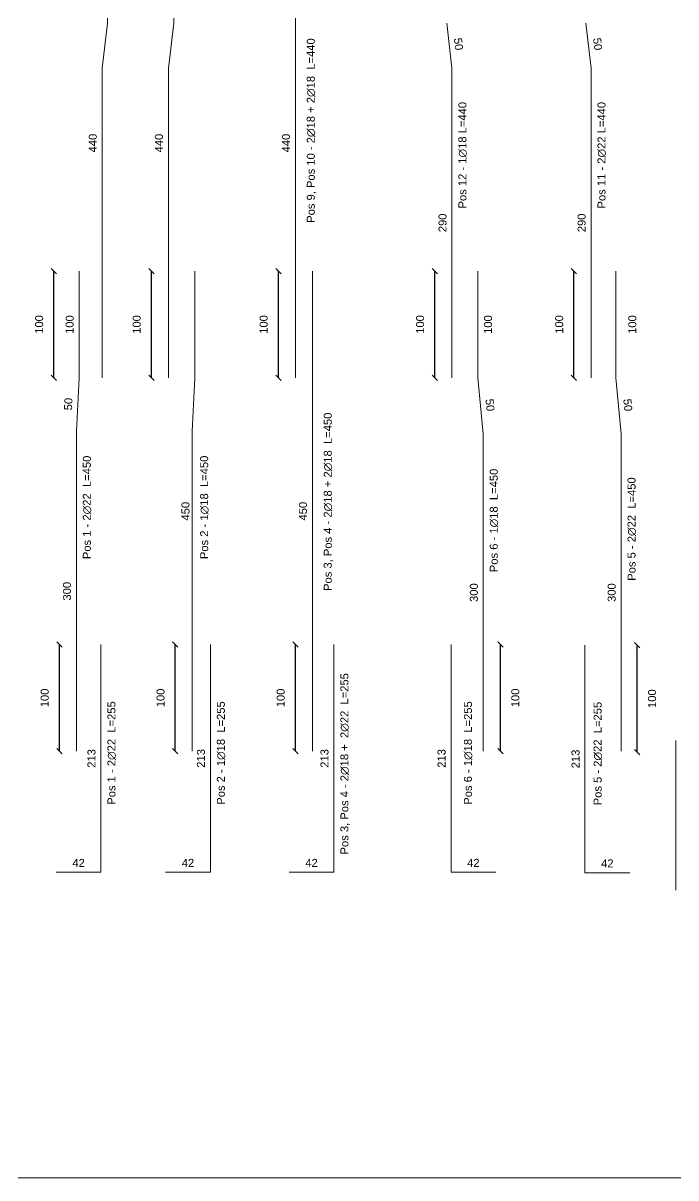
# Model space of a CAD drawing. Header units: millimetres. Extents: x -455371 to 117772, y -78417 to 116564.
# Drawn here: x -310268 to -304144, y 47891 to 58713 of the extents above; entities that cross this region are included whole.
import ezdxf

# ---------------------------------------------------------------- set-up
doc = ezdxf.new("R2010")
doc.units = ezdxf.units.MM
doc.linetypes.add('ACAD_ISO02W100', pattern=[15, 12, -3])
doc.layers.get('0').update_dxf_attribs({"color": 255})
for name, color, linetype, lineweight in [('armature', 5, 'Continuous', 18), ('quote', 5, 'Continuous', 15), ('Scritte', 7, 'Continuous', 15), ('tratteggio 1 a 50', 230, 'ACAD_ISO02W100', 15)]:
    doc.layers.add(name, color=color, linetype=linetype, lineweight=lineweight)
doc.styles.get("Standard").update_dxf_attribs({"font": 'arial.ttf'})
doc.dimstyles.new('per distinte 1 a 50', dxfattribs={"dimtxt": 75, "dimasz": 150, "dimexe": 0.18, "dimexo": 250, "dimgap": 50, "dimtad": 1, "dimdec": 0, "dimlfac": 0.1, "dimzin": 0, "dimdsep": 46, "dimtxsty": 'Standard', "dimblk": 'NONE', "dimcen": 0, "dimse1": 1, "dimse2": 1, "dimsd1": 1, "dimsd2": 1, "dimadec": 0, "dimazin": 0, "dimtfac": 1, "dimtdec": 0, "dimtix": 1, "dimtofl": 0, "dimtmove": 0, "dimatfit": 3, "dimldrblk": 'NONE', "dimfxl": 250, "dimfxlon": 1, "dimtolj": 1, "dimtzin": 0, "dimarcsym": 2})
doc.dimstyles.new('scala1 a 50', dxfattribs={"dimtxt": 75, "dimasz": 50, "dimexe": 0.18, "dimexo": 250, "dimgap": 100, "dimtad": 2, "dimdec": 0, "dimlfac": 0.1, "dimzin": 0, "dimdsep": 46, "dimtxsty": 'Standard', "dimblk": 'OBLIQUE', "dimcen": -100, "dimadec": 0, "dimazin": 0, "dimtfac": 1, "dimtdec": 0, "dimtofl": 0, "dimtmove": 0, "dimatfit": 3, "dimfxl": 250, "dimfxlon": 1, "dimtolj": 1, "dimtzin": 0, "dimarcsym": 0})

# ---------------------------------------------------------------- blocks, each defined once
blk = doc.blocks.new('*D2345')
at = {"layer": 'Defpoints', "color": 0, "transparency": 16777216}
for p in [(-309537, 52889), (-309537, 50756), (-309537, 50756)]:
    blk.add_point(p, dxfattribs=at)
at = {"layer": 'quote', "color": 0, "transparency": 16777216, "insert": (-309626, 51822), "char_height": 75, "attachment_point": 5, "rotation": 90}
blk.add_mtext('\\A1;213', dxfattribs=at)
blk = doc.blocks.new('_None')
blk = doc.blocks.new('*D2346')
at = {"layer": 'Defpoints', "color": 0, "transparency": 16777216}
for p in [(-309957, 50756), (-309537, 50756), (-309537, 50756)]:
    blk.add_point(p, dxfattribs=at)
at = {"layer": 'quote', "color": 0, "transparency": 16777216, "insert": (-309747, 50843), "char_height": 75, "attachment_point": 5}
blk.add_mtext('\\A1;42', dxfattribs=at)
blk = doc.blocks.new('*D2347')
at = {"layer": 'Defpoints', "color": 0, "transparency": 16777216}
for p in [(-306254, 50756), (-306254, 50756), (-305834, 50756)]:
    blk.add_point(p, dxfattribs=at)
at = {"layer": 'quote', "color": 0, "transparency": 16777216, "insert": (-306044, 50843), "char_height": 75, "attachment_point": 5}
blk.add_mtext('\\A1;42', dxfattribs=at)
blk = doc.blocks.new('*D2323')
at = {"layer": 'Defpoints', "color": 0, "transparency": 16777216}
for p in [(-305951, 54864), (-305952, 51889), (-305951, 51889)]:
    blk.add_point(p, dxfattribs=at)
at = {"layer": 'quote', "color": 0, "transparency": 16777216, "insert": (-306039, 53376), "char_height": 75, "attachment_point": 5, "rotation": 90}
blk.add_mtext('\\A1;300', dxfattribs=at)
blk = doc.blocks.new('*D2324')
at = {"layer": 'Defpoints', "color": 0, "transparency": 16777216}
for p in [(-309768, 54889), (-309768, 51889), (-309768, 51889)]:
    blk.add_point(p, dxfattribs=at)
at = {"layer": 'quote', "color": 0, "transparency": 16777216, "insert": (-309856, 53389), "char_height": 75, "attachment_point": 5, "rotation": 90}
blk.add_mtext('\\A1;300', dxfattribs=at)
blk = doc.blocks.new('*D2348')
at = {"layer": 'Defpoints', "color": 0, "transparency": 16777216}
for p in [(-306002, 55387), (-306002, 55387), (-305951, 54864)]:
    blk.add_point(p, dxfattribs=at)
at = {"layer": 'quote', "color": 0, "transparency": 16777216, "insert": (-305888, 55134), "char_height": 75, "attachment_point": 5, "rotation": 275.5541}
blk.add_mtext('\\A1;50', dxfattribs=at)
blk = doc.blocks.new('*D2325')
at = {"layer": 'Defpoints', "color": 0, "transparency": 16777216}
for p in [(-306002, 56389), (-305818, 56389), (-306002, 55387)]:
    blk.add_point(p, dxfattribs=at)
at = {"layer": 'quote', "color": 0, "transparency": 16777216, "insert": (-305906, 55888), "char_height": 75, "attachment_point": 5, "rotation": 90}
blk.add_mtext('\\A1;100', dxfattribs=at)
blk = doc.blocks.new('*D2326')
at = {"layer": 'Defpoints', "color": 0, "transparency": 16777216}
for p in [(-309525, 59789), (-309525, 55389), (-309525, 55389)]:
    blk.add_point(p, dxfattribs=at)
at = {"layer": 'quote', "color": 0, "transparency": 16777216, "insert": (-309614, 57589), "char_height": 75, "attachment_point": 5, "rotation": 90}
blk.add_mtext('\\A1;440', dxfattribs=at)
blk = doc.blocks.new('*D2327')
at = {"layer": 'Defpoints', "color": 0, "transparency": 16777216}
for p in [(-306245, 58293), (-306245, 55389), (-306245, 55389)]:
    blk.add_point(p, dxfattribs=at)
at = {"layer": 'quote', "color": 0, "transparency": 16777216, "insert": (-306333, 56841), "char_height": 75, "attachment_point": 5, "rotation": 90}
blk.add_mtext('\\A1;290', dxfattribs=at)
blk = doc.blocks.new('*D2349')
at = {"layer": 'Defpoints', "color": 0, "transparency": 16777216}
for p in [(-306295, 58722), (-306295, 58722), (-306245, 58293)]:
    blk.add_point(p, dxfattribs=at)
at = {"layer": 'quote', "color": 0, "transparency": 16777216, "insert": (-306183, 58517), "char_height": 75, "attachment_point": 5, "rotation": 276.6072}
blk.add_mtext('\\A1;50', dxfattribs=at)
blk = doc.blocks.new('*D2299')
at = {"layer": 'Defpoints', "color": 0, "transparency": 16777216}
for p in [(-308656, 56389), (-308681, 51889), (-308656, 51889)]:
    blk.add_point(p, dxfattribs=at)
at = {"layer": 'quote', "color": 0, "transparency": 16777216, "insert": (-308744, 54139), "char_height": 75, "attachment_point": 5, "rotation": 90}
blk.add_mtext('\\A1;450', dxfattribs=at)
blk = doc.blocks.new('*D2300')
at = {"layer": 'Defpoints', "color": 0, "transparency": 16777216}
for p in [(-307554, 56389), (-307554, 51889), (-307554, 51889)]:
    blk.add_point(p, dxfattribs=at)
at = {"layer": 'quote', "color": 0, "transparency": 16777216, "insert": (-307642, 54139), "char_height": 75, "attachment_point": 5, "rotation": 90}
blk.add_mtext('\\A1;450', dxfattribs=at)
blk = doc.blocks.new('*D2354')
at = {"layer": 'Defpoints', "color": 0, "transparency": 16777216}
for p in [(-308511, 52889), (-308511, 50756), (-308511, 50756)]:
    blk.add_point(p, dxfattribs=at)
at = {"layer": 'quote', "color": 0, "transparency": 16777216, "insert": (-308599, 51822), "char_height": 75, "attachment_point": 5, "rotation": 90}
blk.add_mtext('\\A1;213', dxfattribs=at)
blk = doc.blocks.new('*D2355')
at = {"layer": 'Defpoints', "color": 0, "transparency": 16777216}
for p in [(-308931, 50756), (-308511, 50756), (-308511, 50756)]:
    blk.add_point(p, dxfattribs=at)
at = {"layer": 'quote', "color": 0, "transparency": 16777216, "insert": (-308721, 50843), "char_height": 75, "attachment_point": 5}
blk.add_mtext('\\A1;42', dxfattribs=at)
blk = doc.blocks.new('*D2356')
at = {"layer": 'Defpoints', "color": 0, "transparency": 16777216}
for p in [(-307352, 52889), (-307352, 50756), (-307352, 50756)]:
    blk.add_point(p, dxfattribs=at)
at = {"layer": 'quote', "color": 0, "transparency": 16777216, "insert": (-307440, 51822), "char_height": 75, "attachment_point": 5, "rotation": 90}
blk.add_mtext('\\A1;213', dxfattribs=at)
blk = doc.blocks.new('*D2357')
at = {"layer": 'Defpoints', "color": 0, "transparency": 16777216}
for p in [(-307772, 50756), (-307352, 50756), (-307352, 50756)]:
    blk.add_point(p, dxfattribs=at)
at = {"layer": 'quote', "color": 0, "transparency": 16777216, "insert": (-307562, 50843), "char_height": 75, "attachment_point": 5}
blk.add_mtext('\\A1;42', dxfattribs=at)
blk = doc.blocks.new('*D2301')
at = {"layer": 'Defpoints', "color": 0, "transparency": 16777216}
for p in [(-306254, 52889), (-306254, 50756), (-306254, 50756)]:
    blk.add_point(p, dxfattribs=at)
at = {"layer": 'quote', "color": 0, "transparency": 16777216, "insert": (-306342, 51822), "char_height": 75, "attachment_point": 5, "rotation": 90}
blk.add_mtext('\\A1;213', dxfattribs=at)
blk = doc.blocks.new('*D2302')
at = {"layer": 'Defpoints', "color": 0, "transparency": 16777216}
for p in [(-304658, 54864), (-304659, 51889), (-304658, 51889)]:
    blk.add_point(p, dxfattribs=at)
at = {"layer": 'quote', "color": 0, "transparency": 16777216, "insert": (-304746, 53376), "char_height": 75, "attachment_point": 5, "rotation": 90}
blk.add_mtext('\\A1;300', dxfattribs=at)
blk = doc.blocks.new('*D2358')
at = {"layer": 'Defpoints', "color": 0, "transparency": 16777216}
for p in [(-304709, 55387), (-304709, 55387), (-304658, 54864)]:
    blk.add_point(p, dxfattribs=at)
at = {"layer": 'quote', "color": 0, "transparency": 16777216, "insert": (-304595, 55134), "char_height": 75, "attachment_point": 5, "rotation": 275.5541}
blk.add_mtext('\\A1;50', dxfattribs=at)
blk = doc.blocks.new('*D2303')
at = {"layer": 'Defpoints', "color": 0, "transparency": 16777216}
for p in [(-304709, 56389), (-304463, 56389), (-304709, 55387)]:
    blk.add_point(p, dxfattribs=at)
at = {"layer": 'quote', "color": 0, "transparency": 16777216, "insert": (-304552, 55888), "char_height": 75, "attachment_point": 5, "rotation": 90}
blk.add_mtext('\\A1;100', dxfattribs=at)
blk = doc.blocks.new('*D2304')
at = {"layer": 'Defpoints', "color": 0, "transparency": 16777216}
for p in [(-304940, 58293), (-304940, 55389), (-304940, 55389)]:
    blk.add_point(p, dxfattribs=at)
at = {"layer": 'quote', "color": 0, "transparency": 16777216, "insert": (-305028, 56841), "char_height": 75, "attachment_point": 5, "rotation": 90}
blk.add_mtext('\\A1;290', dxfattribs=at)
blk = doc.blocks.new('*D2359')
at = {"layer": 'Defpoints', "color": 0, "transparency": 16777216}
for p in [(-304990, 58722), (-304990, 58722), (-304940, 58293)]:
    blk.add_point(p, dxfattribs=at)
at = {"layer": 'quote', "color": 0, "transparency": 16777216, "insert": (-304878, 58517), "char_height": 75, "attachment_point": 5, "rotation": 276.6072}
blk.add_mtext('\\A1;50', dxfattribs=at)
blk = doc.blocks.new('_Oblique')
at = {"color": 0, "linetype": 'ByBlock', "lineweight": -2}
blk.add_line((-0.5, -0.5), (0.5, 0.5), dxfattribs=at)
blk = doc.blocks.new('*D2307')
at = {"layer": 'Defpoints', "color": 0, "transparency": 16777216}
for p in [(-308840, 52889), (-308681, 52889), (-308681, 51889)]:
    blk.add_point(p, dxfattribs=at)
at = {"layer": 'quote', "color": 0, "lineweight": -2, "transparency": 16777216}
for p, q in [((-308840, 52889), (-308840, 52889)), ((-308840, 51889), (-308840, 52889)), ((-308840, 51889), (-308840, 51889))]:
    blk.add_line(p, q, dxfattribs=at)
at = {"layer": 'quote', "color": 0, "lineweight": -2, "transparency": 16777216, "xscale": 50, "yscale": 50, "zscale": 50}
for p, rotation in [((-308840, 52889), 90), ((-308840, 51889), 270)]:
    blk.add_blockref('_Oblique', p, dxfattribs=dict(at, rotation=rotation))
at = {"layer": 'quote', "color": 0, "transparency": 16777216, "insert": (-308978, 52389), "char_height": 75, "attachment_point": 5, "rotation": 90}
blk.add_mtext('\\A1;100', dxfattribs=at)
blk = doc.blocks.new('*D2308')
at = {"layer": 'Defpoints', "color": 0, "transparency": 16777216}
for p in [(-307712, 52889), (-307554, 52889), (-307554, 51889)]:
    blk.add_point(p, dxfattribs=at)
at = {"layer": 'quote', "color": 0, "lineweight": -2, "transparency": 16777216}
for p, q in [((-307712, 52889), (-307713, 52889)), ((-307712, 51889), (-307712, 52889)), ((-307712, 51889), (-307713, 51889))]:
    blk.add_line(p, q, dxfattribs=at)
at = {"layer": 'quote', "color": 0, "lineweight": -2, "transparency": 16777216, "xscale": 50, "yscale": 50, "zscale": 50}
for p, rotation in [((-307712, 52889), 90), ((-307712, 51889), 270)]:
    blk.add_blockref('_Oblique', p, dxfattribs=dict(at, rotation=rotation))
at = {"layer": 'quote', "color": 0, "transparency": 16777216, "insert": (-307851, 52389), "char_height": 75, "attachment_point": 5, "rotation": 90}
blk.add_mtext('\\A1;100', dxfattribs=at)
blk = doc.blocks.new('*D2309')
at = {"layer": 'Defpoints', "color": 0, "transparency": 16777216}
for p in [(-305951, 52889), (-305788, 52889), (-305951, 51889)]:
    blk.add_point(p, dxfattribs=at)
at = {"layer": 'quote', "color": 0, "lineweight": -2, "transparency": 16777216}
for p, q in [((-305788, 52889), (-305788, 52889)), ((-305788, 51889), (-305788, 52889)), ((-305788, 51889), (-305788, 51889))]:
    blk.add_line(p, q, dxfattribs=at)
at = {"layer": 'quote', "color": 0, "lineweight": -2, "transparency": 16777216, "xscale": 50, "yscale": 50, "zscale": 50}
for p, rotation in [((-305788, 52889), 90), ((-305788, 51889), 270)]:
    blk.add_blockref('_Oblique', p, dxfattribs=dict(at, rotation=rotation))
at = {"layer": 'quote', "color": 0, "transparency": 16777216, "insert": (-305650, 52389), "char_height": 75, "attachment_point": 5, "rotation": 90}
blk.add_mtext('\\A1;100', dxfattribs=at)
blk = doc.blocks.new('*D2312')
at = {"layer": 'Defpoints', "color": 0, "transparency": 16777216}
for p in [(-308904, 59789), (-308904, 55389), (-308904, 55389)]:
    blk.add_point(p, dxfattribs=at)
at = {"layer": 'quote', "color": 0, "transparency": 16777216, "insert": (-308993, 57589), "char_height": 75, "attachment_point": 5, "rotation": 90}
blk.add_mtext('\\A1;440', dxfattribs=at)
blk = doc.blocks.new('*D2313')
at = {"layer": 'Defpoints', "color": 0, "transparency": 16777216}
for p in [(-309979, 56389), (-309768, 56389), (-309743, 55389)]:
    blk.add_point(p, dxfattribs=at)
at = {"layer": 'quote', "color": 0, "lineweight": -2, "transparency": 16777216}
for p, q in [((-309979, 56389), (-309979, 56389)), ((-309979, 55389), (-309979, 56389)), ((-309979, 55389), (-309979, 55389))]:
    blk.add_line(p, q, dxfattribs=at)
at = {"layer": 'quote', "color": 0, "lineweight": -2, "transparency": 16777216, "xscale": 50, "yscale": 50, "zscale": 50}
for p, rotation in [((-309979, 56389), 90), ((-309979, 55389), 270)]:
    blk.add_blockref('_Oblique', p, dxfattribs=dict(at, rotation=rotation))
at = {"layer": 'quote', "color": 0, "transparency": 16777216, "insert": (-310117, 55889), "char_height": 75, "attachment_point": 5, "rotation": 90}
blk.add_mtext('\\A1;100', dxfattribs=at)
blk = doc.blocks.new('*D2314')
at = {"layer": 'Defpoints', "color": 0, "transparency": 16777216}
for p in [(-307713, 59789), (-307713, 55389), (-307713, 55389)]:
    blk.add_point(p, dxfattribs=at)
at = {"layer": 'quote', "color": 0, "transparency": 16777216, "insert": (-307801, 57589), "char_height": 75, "attachment_point": 5, "rotation": 90}
blk.add_mtext('\\A1;440', dxfattribs=at)
blk = doc.blocks.new('*D2315')
at = {"layer": 'Defpoints', "color": 0, "transparency": 16777216}
for p in [(-309064, 56389), (-308904, 56389), (-308904, 55389)]:
    blk.add_point(p, dxfattribs=at)
at = {"layer": 'quote', "color": 0, "lineweight": -2, "transparency": 16777216}
for p, q in [((-309064, 56389), (-309064, 56389)), ((-309064, 55389), (-309064, 56389)), ((-309064, 55389), (-309064, 55389))]:
    blk.add_line(p, q, dxfattribs=at)
at = {"layer": 'quote', "color": 0, "lineweight": -2, "transparency": 16777216, "xscale": 50, "yscale": 50, "zscale": 50}
for p, rotation in [((-309064, 56389), 90), ((-309064, 55389), 270)]:
    blk.add_blockref('_Oblique', p, dxfattribs=dict(at, rotation=rotation))
at = {"layer": 'quote', "color": 0, "transparency": 16777216, "insert": (-309202, 55889), "char_height": 75, "attachment_point": 5, "rotation": 90}
blk.add_mtext('\\A1;100', dxfattribs=at)
blk = doc.blocks.new('*D2316')
at = {"layer": 'Defpoints', "color": 0, "transparency": 16777216}
for p in [(-307873, 56389), (-307713, 56389), (-307713, 55389)]:
    blk.add_point(p, dxfattribs=at)
at = {"layer": 'quote', "color": 0, "lineweight": -2, "transparency": 16777216}
for p, q in [((-307873, 56389), (-307873, 56389)), ((-307873, 55389), (-307873, 56389)), ((-307873, 55389), (-307873, 55389))]:
    blk.add_line(p, q, dxfattribs=at)
at = {"layer": 'quote', "color": 0, "lineweight": -2, "transparency": 16777216, "xscale": 50, "yscale": 50, "zscale": 50}
for p, rotation in [((-307873, 56389), 90), ((-307873, 55389), 270)]:
    blk.add_blockref('_Oblique', p, dxfattribs=dict(at, rotation=rotation))
at = {"layer": 'quote', "color": 0, "transparency": 16777216, "insert": (-308011, 55889), "char_height": 75, "attachment_point": 5, "rotation": 90}
blk.add_mtext('\\A1;100', dxfattribs=at)
blk = doc.blocks.new('*D2317')
at = {"layer": 'Defpoints', "color": 0, "transparency": 16777216}
for p in [(-306405, 56389), (-306245, 56389), (-306245, 55389)]:
    blk.add_point(p, dxfattribs=at)
at = {"layer": 'quote', "color": 0, "lineweight": -2, "transparency": 16777216}
for p, q in [((-306405, 56389), (-306405, 56389)), ((-306405, 55389), (-306405, 56389)), ((-306405, 55389), (-306405, 55389))]:
    blk.add_line(p, q, dxfattribs=at)
at = {"layer": 'quote', "color": 0, "lineweight": -2, "transparency": 16777216, "xscale": 50, "yscale": 50, "zscale": 50}
for p, rotation in [((-306405, 56389), 90), ((-306405, 55389), 270)]:
    blk.add_blockref('_Oblique', p, dxfattribs=dict(at, rotation=rotation))
at = {"layer": 'quote', "color": 0, "transparency": 16777216, "insert": (-306543, 55889), "char_height": 75, "attachment_point": 5, "rotation": 90}
blk.add_mtext('\\A1;100', dxfattribs=at)
blk = doc.blocks.new('*D2318')
at = {"layer": 'Defpoints', "color": 0, "transparency": 16777216}
for p in [(-305100, 56389), (-304940, 56389), (-304940, 55389)]:
    blk.add_point(p, dxfattribs=at)
at = {"layer": 'quote', "color": 0, "lineweight": -2, "transparency": 16777216}
for p, q in [((-305100, 56389), (-305100, 56389)), ((-305100, 55389), (-305100, 56389)), ((-305100, 55389), (-305100, 55389))]:
    blk.add_line(p, q, dxfattribs=at)
at = {"layer": 'quote', "color": 0, "lineweight": -2, "transparency": 16777216, "xscale": 50, "yscale": 50, "zscale": 50}
for p, rotation in [((-305100, 56389), 90), ((-305100, 55389), 270)]:
    blk.add_blockref('_Oblique', p, dxfattribs=dict(at, rotation=rotation))
at = {"layer": 'quote', "color": 0, "transparency": 16777216, "insert": (-305238, 55889), "char_height": 75, "attachment_point": 5, "rotation": 90}
blk.add_mtext('\\A1;100', dxfattribs=at)
blk = doc.blocks.new('*D2364')
at = {"layer": 'Defpoints', "color": 0, "transparency": 16777216}
for p in [(-304997, 50750), (-304997, 50750), (-304577, 50750)]:
    blk.add_point(p, dxfattribs=at)
at = {"layer": 'quote', "color": 0, "transparency": 16777216, "insert": (-304787, 50838), "char_height": 75, "attachment_point": 5}
blk.add_mtext('\\A1;42', dxfattribs=at)
blk = doc.blocks.new('*D2341')
at = {"layer": 'Defpoints', "color": 0, "transparency": 16777216}
for p in [(-304997, 52883), (-304997, 50750), (-304997, 50750)]:
    blk.add_point(p, dxfattribs=at)
at = {"layer": 'quote', "color": 0, "transparency": 16777216, "insert": (-305085, 51817), "char_height": 75, "attachment_point": 5, "rotation": 90}
blk.add_mtext('\\A1;213', dxfattribs=at)
blk = doc.blocks.new('*D2342')
at = {"layer": 'Defpoints', "color": 0, "transparency": 16777216}
for p in [(-304658, 52882), (-304506, 52882), (-304658, 51882)]:
    blk.add_point(p, dxfattribs=at)
at = {"layer": 'quote', "color": 0, "lineweight": -2, "transparency": 16777216}
for p, q in [((-304506, 52882), (-304506, 52882)), ((-304506, 51882), (-304506, 52882)), ((-304506, 51882), (-304506, 51882))]:
    blk.add_line(p, q, dxfattribs=at)
at = {"layer": 'quote', "color": 0, "lineweight": -2, "transparency": 16777216, "xscale": 50, "yscale": 50, "zscale": 50}
for p, rotation in [((-304506, 52882), 90), ((-304506, 51882), 270)]:
    blk.add_blockref('_Oblique', p, dxfattribs=dict(at, rotation=rotation))
at = {"layer": 'quote', "color": 0, "transparency": 16777216, "insert": (-304367, 52382), "char_height": 75, "attachment_point": 5, "rotation": 90}
blk.add_mtext('\\A1;100', dxfattribs=at)
blk = doc.blocks.new('*D2365')
at = {"layer": 'Defpoints', "color": 0, "transparency": 16777216}
for p in [(-309743, 55389), (-309743, 55389), (-309768, 54889)]:
    blk.add_point(p, dxfattribs=at)
at = {"layer": 'quote', "color": 0, "transparency": 16777216, "insert": (-309844, 55143), "char_height": 75, "attachment_point": 5, "rotation": 87.1376}
blk.add_mtext('\\A1;50', dxfattribs=at)
blk = doc.blocks.new('*D2343')
at = {"layer": 'Defpoints', "color": 0, "transparency": 16777216}
for p in [(-309743, 56389), (-309743, 56389), (-309743, 55387)]:
    blk.add_point(p, dxfattribs=at)
at = {"layer": 'quote', "color": 0, "transparency": 16777216, "insert": (-309831, 55888), "char_height": 75, "attachment_point": 5, "rotation": 90}
blk.add_mtext('\\A1;100', dxfattribs=at)
blk = doc.blocks.new('*D2344')
at = {"layer": 'Defpoints', "color": 0, "transparency": 16777216}
for p in [(-309927, 52889), (-309768, 52889), (-309768, 51889)]:
    blk.add_point(p, dxfattribs=at)
at = {"layer": 'quote', "color": 0, "lineweight": -2, "transparency": 16777216}
for p, q in [((-309927, 52889), (-309927, 52889)), ((-309927, 51889), (-309927, 52889)), ((-309927, 51889), (-309927, 51889))]:
    blk.add_line(p, q, dxfattribs=at)
at = {"layer": 'quote', "color": 0, "lineweight": -2, "transparency": 16777216, "xscale": 50, "yscale": 50, "zscale": 50}
for p, rotation in [((-309927, 52889), 90), ((-309927, 51889), 270)]:
    blk.add_blockref('_Oblique', p, dxfattribs=dict(at, rotation=rotation))
at = {"layer": 'quote', "color": 0, "transparency": 16777216, "insert": (-310065, 52389), "char_height": 75, "attachment_point": 5, "rotation": 90}
blk.add_mtext('\\A1;100', dxfattribs=at)

msp = doc.modelspace()

# ---------------------------------------------------------------- linework, layer by layer
at = {"layer": 'armature'}
for p, q in [((-306245, 58292.6), (-306294.3, 58713.5)), ((-304940, 58292.6), (-304989.2, 58713.5)), ((-306244.7, 56638.5), (-306244.7, 58285.5)), ((-304939.6, 56638.5), (-304939.6, 58285.5)), ((-307553.8, 56388.5), (-307553.8, 51888.5)), ((-306001.6, 55387.5), (-306001.6, 56388.5)), ((-304708.6, 55387.5), (-304708.6, 56388.5)), ((-306001.6, 55387.5), (-305950.6, 54863.5)), ((-304708.6, 55387.5), (-304657.7, 54863.5)), ((-305950.6, 54863.5), (-305951.6, 51888.5)), ((-304657.7, 54863.5), (-304658.7, 51888.5)), ((-309537.2, 50755.5), (-309537.2, 52888.5)), ((-308510.9, 50755.5), (-308510.9, 52888.5)), ((-307351.9, 50755.5), (-307351.9, 52888.5)), ((-306253.7, 50755.5), (-306253.7, 52888.5)), ((-304997.1, 50750.2), (-304997.1, 52883.2))]:
    msp.add_line(p, q, dxfattribs=at)
for points in [[(-309475.6, 59788.5), (-309476.1, 58713.5), (-309525.3, 58292.6), (-309525.3, 55388.5)], [(-308854.7, 59788.5), (-308855.1, 58713.5), (-308904.4, 58292.6), (-308904.4, 55388.5)], [(-307712.8, 59788.5), (-307712.8, 55388.5)], [(-306245, 58292.6), (-306245, 55388.5)], [(-304940, 58292.6), (-304940, 55388.5)], [(-309768.1, 51888.5), (-309768.1, 54888.5), (-309743.1, 55388.5), (-309743.1, 56388.5)], [(-308680.9, 51888.5), (-308680.9, 54888.5), (-308655.9, 55388.5), (-308655.9, 56388.5)], [(-309537.2, 50755.5), (-309957.2, 50755.5)], [(-308510.9, 50755.5), (-308930.9, 50755.5)], [(-307351.9, 50755.5), (-307771.9, 50755.5)], [(-306253.7, 50755.5), (-305833.7, 50755.5)], [(-304997.1, 50750.2), (-304577.1, 50750.2)]]:
    msp.add_lwpolyline(points, dxfattribs=at)
at = {"layer": 'quote'}
msp.add_lwpolyline([(-348520.9, 70223.3), (-296872.7, 70223.3), (-296872.7, 47890.5), (-348520.9, 47890.5)], close=True, dxfattribs=at)
at = {"layer": 'tratteggio 1 a 50'}
msp.add_lwpolyline([(-304143.7, 51988.5), (-304143.7, 50588.5)], dxfattribs=at)

# ---------------------------------------------------------------- texts
at = {"layer": 'Scritte', "char_height": 75, "rotation": 90}
for s, width, heights, insert, attachment_point in [('Pos 9, Pos 10 - 2∅18 + 2∅18  L=440', 1872.833, [92.6], (-307517.7, 56841.6), 7), ('Pos 12 - 1∅18 L=440 ', 1136.46, [0], (-306184.2, 56975.8), 1), ('Pos 11 - 2∅22 L=440 ', 1136.46, [0], (-304879.5, 56975.8), 1), ('Pos 3, Pos 4 - 2∅18 + 2∅18  L=450', 1872.833, [92.6], (-307358.6, 53391.6), 7), ('Pos 1 - 2∅22  L=450', 995.998, [0], (-309707.6, 53689.9), 1), ('Pos 2 - 1∅18  L=450', 995.998, [0], (-308526.9, 53689.9), 7), ('Pos 6 - 1∅18  L=450', 1064.029, [0], (-305890.4, 53567.6), 1), ('Pos 5 - 2∅22  L=450', 1056.376, [0], (-304597.4, 53486.7), 1), ('Pos 3, Pos 4 - 2∅18 +  2∅22  L=255', 1724.078, [0], (-307291.4, 50921.4), 1), ('Pos 1 - 2∅22  L=255', 1174.173, [0], (-309476.8, 51388), 1), ('Pos 2 - 1∅18  L=255', 1174.173, [0], (-308450.4, 51388), 1), ('Pos 6 - 1∅18  L=255', 1174.173, [80.8], (-306052.5, 51388), 7), ('Pos 5 - 2∅22  L=255', 1174.173, [80.8], (-304836, 51382.7), 7)]:
    msp.add_mtext_dynamic_manual_height_columns(s, width=width, gutter_width=12.5, heights=heights, dxfattribs=dict(at, insert=insert, attachment_point=attachment_point))

# ---------------------------------------------------------------- dimensions: what is measured, and where the dimension line sits
at = {"layer": 'quote'}
for base, p1, p2, angle, dimstyle, picture, middle in [((-309525.3, 55388.5), (-309525.3, 59788.5), (-309525.3, 55388.5), 90, 'per distinte 1 a 50', '*D2326', (-309613.6, 57588.5)), ((-308904.4, 55388.5), (-308904.4, 59788.5), (-308904.4, 55388.5), 90, 'per distinte 1 a 50', '*D2312', (-308992.7, 57588.5)), ((-307712.8, 55388.5), (-307712.8, 59788.5), (-307712.8, 55388.5), 90, 'per distinte 1 a 50', '*D2314', (-307801.1, 57588.5)), ((-306245, 55388.5), (-306245, 58292.6), (-306245, 55388.5), 90, 'per distinte 1 a 50', '*D2327', (-306333.3, 56840.5)), ((-304940, 55388.5), (-304940, 58292.6), (-304940, 55388.5), 90, 'per distinte 1 a 50', '*D2304', (-305028.3, 56840.5)), ((-309978.9, 56388.5), (-309743.1, 55388.5), (-309768.1, 56388.5), 90, 'scala1 a 50', '*D2313', (-310117.2, 55888.5)), ((-309064.2, 56388.5), (-308904.4, 55388.5), (-308904.4, 56388.5), 90, 'scala1 a 50', '*D2315', (-309202.5, 55888.5)), ((-308655.9, 51888.5), (-308655.9, 56388.5), (-308680.9, 51888.5), 90, 'per distinte 1 a 50', '*D2299', (-308744.2, 54138.5)), ((-307872.6, 56388.5), (-307712.8, 55388.5), (-307712.8, 56388.5), 90, 'scala1 a 50', '*D2316', (-308010.9, 55888.5)), ((-307553.8, 51888.5), (-307553.8, 56388.5), (-307553.8, 51888.5), 90, 'per distinte 1 a 50', '*D2300', (-307642, 54138.5)), ((-306404.9, 56388.5), (-306245, 55388.5), (-306245, 56388.5), 90, 'scala1 a 50', '*D2317', (-306543.2, 55888.5)), ((-305099.8, 56388.5), (-304940, 55388.5), (-304940, 56388.5), 90, 'scala1 a 50', '*D2318', (-305238.1, 55888.5)), ((-309768.1, 51888.5), (-309768.1, 54888.5), (-309768.1, 51888.5), 90, 'per distinte 1 a 50', '*D2324', (-309856.4, 53388.5)), ((-309926.7, 52888.5), (-309768.1, 51888.5), (-309768.1, 52888.5), 90, 'scala1 a 50', '*D2344', (-310065, 52388.5)), ((-309537.2, 50755.5), (-309537.2, 52888.5), (-309537.2, 50755.5), 90, 'per distinte 1 a 50', '*D2345', (-309625.6, 51822)), ((-308839.6, 52888.5), (-308680.9, 51888.5), (-308680.9, 52888.5), 90, 'scala1 a 50', '*D2307', (-308977.9, 52388.5)), ((-308510.9, 50755.5), (-308510.9, 52888.5), (-308510.9, 50755.5), 90, 'per distinte 1 a 50', '*D2354', (-308599.2, 51822)), ((-307712.4, 52888.5), (-307553.8, 51888.5), (-307553.8, 52888.5), 90, 'scala1 a 50', '*D2308', (-307850.7, 52388.5)), ((-307351.9, 50755.5), (-307351.9, 52888.5), (-307351.9, 50755.5), 90, 'per distinte 1 a 50', '*D2356', (-307440.2, 51822)), ((-306253.7, 50755.5), (-306253.7, 52888.5), (-306253.7, 50755.5), 90, 'per distinte 1 a 50', '*D2301', (-306342.1, 51822)), ((-305788.1, 52888.5), (-305951.1, 51888.5), (-305951.3, 52888.5), 90, 'scala1 a 50', '*D2309', (-305649.8, 52388.5)), ((-304997.1, 50750.2), (-304997.1, 52883.2), (-304997.1, 50750.2), 90, 'per distinte 1 a 50', '*D2341', (-305085.5, 51816.7)), ((-304505.7, 52882.2), (-304658.3, 51882.2), (-304658.3, 52882.2), 90, 'scala1 a 50', '*D2342', (-304367.4, 52382.2)), ((-306253.7, 50755.5), (-305833.7, 50755.5), (-306253.7, 50755.5), 180, 'per distinte 1 a 50', '*D2347', (-306043.7, 50843.2)), ((-304997.1, 50750.2), (-304577.1, 50750.2), (-304997.1, 50750.2), 180, 'per distinte 1 a 50', '*D2364', (-304787.1, 50837.8))]:
    dim = msp.add_linear_dim(base=base, p1=p1, p2=p2, angle=angle, dimstyle=dimstyle, dxfattribs=at)
    dim.commit()
    dim.dimension.update_dxf_attribs({"geometry": picture, "text_midpoint": middle})
for p1, p2, picture, middle in [((-306245, 58292.6), (-306294.7, 58721.6), '*D2349', (-306182.6, 58517.2)), ((-304940, 58292.6), (-304989.7, 58721.6), '*D2359', (-304877.6, 58517.2))]:
    dim = msp.add_aligned_dim(p1=p1, p2=p2, distance=0.5, text='50', dimstyle='per distinte 1 a 50', dxfattribs=at)
    dim.commit()
    dim.dimension.update_dxf_attribs({"geometry": picture, "text_midpoint": middle})
for base, p1, p2, picture, middle in [((-309743.1, 56388.5), (-309743.1, 55387.5), (-309743.1, 56388.5), '*D2343', (-309743.1, 55888)), ((-305817.6, 56388.5), (-306001.6, 55387.5), (-306001.6, 56388.5), '*D2325', (-305817.6, 55888)), ((-304463.2, 56388.5), (-304708.6, 55387.5), (-304708.6, 56388.5), '*D2303', (-304463.2, 55888))]:
    dim = msp.add_linear_dim(base=base, p1=p1, p2=p2, angle=90, dimstyle='per distinte 1 a 50', dxfattribs=at)
    dim.commit()
    dim.dimension.update_dxf_attribs({"geometry": picture, "text_midpoint": middle, "dimtype": 161})
dim = msp.add_aligned_dim(p1=(-309768.1, 54888.5), p2=(-309743.1, 55388.5), distance=0, dimstyle='per distinte 1 a 50', dxfattribs=at)
dim.commit()
dim.dimension.update_dxf_attribs({"geometry": '*D2365', "text_midpoint": (-309843.8, 55142.9)})
for base, p1, p2, angle, text, picture, middle, dimtype in [((-306001.6, 55387.5), (-305950.6, 54863.5), (-306001.6, 55387.5), 95.55408, '50', '*D2348', (-305976.1, 55125.5), 161), ((-304708.6, 55387.5), (-304657.7, 54863.5), (-304708.6, 55387.5), 95.55408, '50', '*D2358', (-304683.1, 55125.5), 161), ((-305951.1, 51888.5), (-305950.6, 54863.5), (-305951.6, 51888.5), 90, '300', '*D2323', (-305951.1, 53376), 160), ((-304658.2, 51888.5), (-304657.7, 54863.5), (-304658.7, 51888.5), 90, '300', '*D2302', (-304658.2, 53376), 160)]:
    dim = msp.add_linear_dim(base=base, p1=p1, p2=p2, angle=angle, text=text, dimstyle='per distinte 1 a 50', dxfattribs=at)
    dim.commit()
    dim.dimension.update_dxf_attribs({"geometry": picture, "text_midpoint": middle, "dimtype": dimtype})
for base, p1, p2, picture, middle in [((-309537.2, 50755.5), (-309957.2, 50755.5), (-309537.2, 50755.5), '*D2346', (-309747.2, 50843.2)), ((-308510.9, 50755.5), (-308930.9, 50755.5), (-308510.9, 50755.5), '*D2355', (-308720.9, 50843.2)), ((-307351.9, 50755.5), (-307771.9, 50755.5), (-307351.9, 50755.5), '*D2357', (-307561.9, 50843.2))]:
    dim = msp.add_linear_dim(base=base, p1=p1, p2=p2, dimstyle='per distinte 1 a 50', dxfattribs=at)
    dim.commit()
    dim.dimension.update_dxf_attribs({"geometry": picture, "text_midpoint": middle})

doc.saveas('drawing.dxf')
